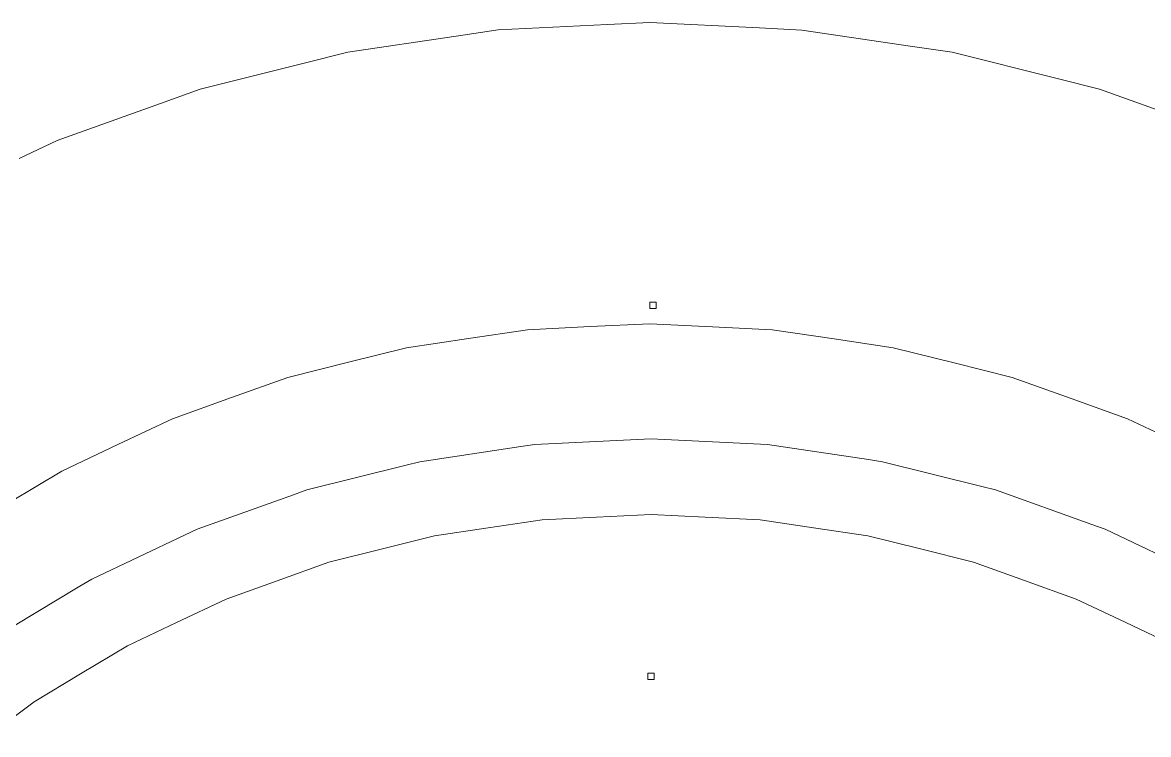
# Model space of a CAD drawing. Header units: centimetres. Extents: x -214 to 137, y -175 to 4.
# Drawn here: x -3.6 to 6.57, y -103.45 to -97.03 of the extents above; entities that cross this region are included whole.
import ezdxf

# ---------------------------------------------------------------- set-up
doc = ezdxf.new("R2010")
doc.units = ezdxf.units.CM
doc.header["$MEASUREMENT"] = 0
doc.layers.add('layer 1', color=7, linetype='Continuous')

msp = doc.modelspace()

# ---------------------------------------------------------------- linework, layer by layer
at = {"layer": 'layer 1', "color": 5, "lineweight": 9}
for points in [[(1.68815, -97.04412), (1.68815, -97.04412), (0.69819, -97.09275), (0.69819, -97.09275)], [(2.06972, -97.02538), (2.06972, -97.02538), (1.68815, -97.04412), (1.68815, -97.04412)], [(3.05974, -97.07402), (3.05974, -97.07402), (2.06972, -97.02538), (2.06972, -97.02538)], [(0.32031, -97.14881), (0.32031, -97.14881), (-0.66012, -97.29424), (-0.66012, -97.29424)], [(0.69819, -97.09275), (0.69819, -97.09275), (0.32031, -97.14881), (0.32031, -97.14881)], [(3.44133, -97.09276), (3.44133, -97.09276), (3.05974, -97.07402), (3.05974, -97.07402)], [(4.42176, -97.2382), (4.42176, -97.2382), (3.44133, -97.09276), (3.44133, -97.09276)], [(4.79964, -97.29426), (4.79964, -97.29426), (4.42176, -97.2382), (4.42176, -97.2382)], [(-0.66012, -97.29424), (-0.66012, -97.29424), (-1.0307, -97.38706), (-1.0307, -97.38706)], [(5.76109, -97.53509), (5.76109, -97.53509), (4.79964, -97.29426), (4.79964, -97.29426)], [(-1.0307, -97.38706), (-1.0307, -97.38706), (-1.99215, -97.6279), (-1.99215, -97.6279)], [(6.13166, -97.62792), (6.13166, -97.62792), (5.76109, -97.53509), (5.76109, -97.53509)], [(-1.99215, -97.6279), (-1.99215, -97.6279), (-2.35184, -97.7566), (-2.35184, -97.7566)], [(7.06487, -97.96183), (7.06487, -97.96183), (6.13166, -97.62792), (6.13166, -97.62792)], [(-2.35184, -97.7566), (-2.35184, -97.7566), (-3.28505, -98.0905), (-3.28505, -98.0905)], [(-3.28505, -98.0905), (-3.28505, -98.0905), (-3.6304, -98.25384), (-3.6304, -98.25384)], [(2.12601, -99.54921), (2.12601, -99.54921), (2.06886, -99.54921), (2.06886, -99.54921)], [(2.06886, -99.54921), (2.06886, -99.54921), (2.06886, -99.60636), (2.06886, -99.60636)], [(2.12601, -99.60636), (2.12601, -99.60636), (2.12601, -99.54921), (2.12601, -99.54921)], [(2.06886, -99.60636), (2.06886, -99.60636), (2.12601, -99.60636), (2.12601, -99.60636)], [(0.96469, -99.79857), (0.96469, -99.79857), (1.53066, -99.77076), (1.53066, -99.77076)], [(1.53066, -99.77076), (1.53066, -99.77076), (2.06972, -99.74428), (2.06972, -99.74428)], [(2.06972, -99.74428), (2.06972, -99.74428), (2.63573, -99.77209), (2.63573, -99.77209)], [(2.63573, -99.77209), (2.63573, -99.77209), (3.17482, -99.79857), (3.17482, -99.79857)], [(-0.12969, -99.9609), (-0.12969, -99.9609), (0.43083, -99.87775), (0.43083, -99.87775)], [(0.43083, -99.87775), (0.43083, -99.87775), (0.96469, -99.79857), (0.96469, -99.79857)], [(3.17482, -99.79857), (3.17482, -99.79857), (3.73534, -99.88172), (3.73534, -99.88172)], [(3.73534, -99.88172), (3.73534, -99.88172), (4.26919, -99.96091), (4.26919, -99.96091)], [(-0.65322, -100.09204), (-0.65322, -100.09204), (-0.12969, -99.9609), (-0.12969, -99.9609)], [(4.26919, -99.96091), (4.26919, -99.96091), (4.81886, -100.0986), (4.81886, -100.0986)], [(-1.20289, -100.22972), (-1.20289, -100.22972), (-0.65322, -100.09204), (-0.65322, -100.09204)], [(4.81886, -100.0986), (4.81886, -100.0986), (5.34239, -100.22974), (5.34239, -100.22974)], [(-1.71104, -100.41155), (-1.71104, -100.41155), (-1.20289, -100.22972), (-1.20289, -100.22972)], [(5.34239, -100.22974), (5.34239, -100.22974), (5.87592, -100.42065), (5.87592, -100.42065)], [(-2.24458, -100.60245), (-2.24458, -100.60245), (-1.71104, -100.41155), (-1.71104, -100.41155)], [(5.87592, -100.42065), (5.87592, -100.42065), (6.38407, -100.60247), (6.38407, -100.60247)], [(-2.73246, -100.8332), (-2.73246, -100.8332), (-2.24458, -100.60245), (-2.24458, -100.60245)], [(6.38407, -100.60247), (6.38407, -100.60247), (6.89631, -100.84475), (6.89631, -100.84475)], [(1.9538, -100.79033), (1.9538, -100.79033), (1.03068, -100.83567), (1.03068, -100.83567)], [(1.9538, -100.79033), (1.9538, -100.79033), (1.03068, -100.83567), (1.03068, -100.83567)], [(1.9538, -100.79033), (1.9538, -100.79033), (1.03068, -100.83567), (1.03068, -100.83567)], [(1.9538, -100.79033), (1.9538, -100.79033), (1.03068, -100.83567), (1.03068, -100.83567)], [(1.9538, -100.79033), (1.9538, -100.79033), (1.03068, -100.83567), (1.03068, -100.83567)], [(2.08116, -100.78407), (2.08116, -100.78407), (1.9538, -100.79033), (1.9538, -100.79033)], [(2.08116, -100.78407), (2.08116, -100.78407), (1.9538, -100.79033), (1.9538, -100.79033)], [(2.08116, -100.78407), (2.08116, -100.78407), (1.9538, -100.79033), (1.9538, -100.79033)], [(2.08116, -100.78407), (2.08116, -100.78407), (1.9538, -100.79033), (1.9538, -100.79033)], [(2.08116, -100.78407), (2.08116, -100.78407), (1.9538, -100.79033), (1.9538, -100.79033)], [(3.00435, -100.82943), (3.00435, -100.82943), (2.08116, -100.78407), (2.08116, -100.78407)], [(3.00435, -100.82943), (3.00435, -100.82943), (2.08116, -100.78407), (2.08116, -100.78407)], [(3.00435, -100.82943), (3.00435, -100.82943), (2.08116, -100.78407), (2.08116, -100.78407)], [(3.00435, -100.82943), (3.00435, -100.82943), (2.08116, -100.78407), (2.08116, -100.78407)], [(3.00435, -100.82943), (3.00435, -100.82943), (2.08116, -100.78407), (2.08116, -100.78407)], [(-3.24471, -101.07547), (-3.24471, -101.07547), (-2.73246, -100.8332), (-2.73246, -100.8332)], [(0.90454, -100.85438), (0.90454, -100.85438), (-0.0097, -100.99), (-0.0097, -100.99)], [(0.90454, -100.85438), (0.90454, -100.85438), (-0.0097, -100.99), (-0.0097, -100.99)], [(0.90454, -100.85438), (0.90454, -100.85438), (-0.0097, -100.99), (-0.0097, -100.99)], [(0.90454, -100.85438), (0.90454, -100.85438), (-0.0097, -100.99), (-0.0097, -100.99)], [(0.90454, -100.85438), (0.90454, -100.85438), (-0.0097, -100.99), (-0.0097, -100.99)], [(1.03068, -100.83567), (1.03068, -100.83567), (0.90454, -100.85438), (0.90454, -100.85438)], [(1.03068, -100.83567), (1.03068, -100.83567), (0.90454, -100.85438), (0.90454, -100.85438)], [(1.03068, -100.83567), (1.03068, -100.83567), (0.90454, -100.85438), (0.90454, -100.85438)], [(1.03068, -100.83567), (1.03068, -100.83567), (0.90454, -100.85438), (0.90454, -100.85438)], [(1.03068, -100.83567), (1.03068, -100.83567), (0.90454, -100.85438), (0.90454, -100.85438)], [(3.13172, -100.83568), (3.13172, -100.83568), (3.00435, -100.82943), (3.00435, -100.82943)], [(3.13172, -100.83568), (3.13172, -100.83568), (3.00435, -100.82943), (3.00435, -100.82943)], [(3.13172, -100.83568), (3.13172, -100.83568), (3.00435, -100.82943), (3.00435, -100.82943)], [(3.13172, -100.83568), (3.13172, -100.83568), (3.00435, -100.82943), (3.00435, -100.82943)], [(3.13172, -100.83568), (3.13172, -100.83568), (3.00435, -100.82943), (3.00435, -100.82943)], [(4.04595, -100.97131), (4.04595, -100.97131), (3.13172, -100.83568), (3.13172, -100.83568)], [(4.04595, -100.97131), (4.04595, -100.97131), (3.13172, -100.83568), (3.13172, -100.83568)], [(4.04595, -100.97131), (4.04595, -100.97131), (3.13172, -100.83568), (3.13172, -100.83568)], [(4.04595, -100.97131), (4.04595, -100.97131), (3.13172, -100.83568), (3.13172, -100.83568)], [(4.04595, -100.97131), (4.04595, -100.97131), (3.13172, -100.83568), (3.13172, -100.83568)], [(-0.0097, -100.99), (-0.0097, -100.99), (-0.13339, -101.02098), (-0.13339, -101.02098)], [(-0.0097, -100.99), (-0.0097, -100.99), (-0.13339, -101.02098), (-0.13339, -101.02098)], [(-0.0097, -100.99), (-0.0097, -100.99), (-0.13339, -101.02098), (-0.13339, -101.02098)], [(-0.0097, -100.99), (-0.0097, -100.99), (-0.13339, -101.02098), (-0.13339, -101.02098)], [(-0.0097, -100.99), (-0.0097, -100.99), (-0.13339, -101.02098), (-0.13339, -101.02098)], [(4.17209, -100.99002), (4.17209, -100.99002), (4.04595, -100.97131), (4.04595, -100.97131)], [(4.17209, -100.99002), (4.17209, -100.99002), (4.04595, -100.97131), (4.04595, -100.97131)], [(4.17209, -100.99002), (4.17209, -100.99002), (4.04595, -100.97131), (4.04595, -100.97131)], [(4.17209, -100.99002), (4.17209, -100.99002), (4.04595, -100.97131), (4.04595, -100.97131)], [(4.17209, -100.99002), (4.17209, -100.99002), (4.04595, -100.97131), (4.04595, -100.97131)], [(5.06863, -101.2146), (5.06863, -101.2146), (4.17209, -100.99002), (4.17209, -100.99002)], [(5.06863, -101.2146), (5.06863, -101.2146), (4.17209, -100.99002), (4.17209, -100.99002)], [(5.06863, -101.2146), (5.06863, -101.2146), (4.17209, -100.99002), (4.17209, -100.99002)], [(5.06863, -101.2146), (5.06863, -101.2146), (4.17209, -100.99002), (4.17209, -100.99002)], [(5.06863, -101.2146), (5.06863, -101.2146), (4.17209, -100.99002), (4.17209, -100.99002)], [(-3.70763, -101.35293), (-3.70763, -101.35293), (-3.24471, -101.07547), (-3.24471, -101.07547)], [(-0.13339, -101.02098), (-0.13339, -101.02098), (-1.02993, -101.24556), (-1.02993, -101.24556)], [(-0.13339, -101.02098), (-0.13339, -101.02098), (-1.02993, -101.24556), (-1.02993, -101.24556)], [(-0.13339, -101.02098), (-0.13339, -101.02098), (-1.02993, -101.24556), (-1.02993, -101.24556)], [(-0.13339, -101.02098), (-0.13339, -101.02098), (-1.02993, -101.24556), (-1.02993, -101.24556)], [(-0.13339, -101.02098), (-0.13339, -101.02098), (-1.02993, -101.24556), (-1.02993, -101.24556)], [(5.19232, -101.24558), (5.19232, -101.24558), (5.06863, -101.2146), (5.06863, -101.2146)], [(5.19232, -101.24558), (5.19232, -101.24558), (5.06863, -101.2146), (5.06863, -101.2146)], [(5.19232, -101.24558), (5.19232, -101.24558), (5.06863, -101.2146), (5.06863, -101.2146)], [(5.19232, -101.24558), (5.19232, -101.24558), (5.06863, -101.2146), (5.06863, -101.2146)], [(5.19232, -101.24558), (5.19232, -101.24558), (5.06863, -101.2146), (5.06863, -101.2146)], [(-1.14999, -101.28852), (-1.14999, -101.28852), (-2.0202, -101.59988), (-2.0202, -101.59988)], [(-1.14999, -101.28852), (-1.14999, -101.28852), (-2.0202, -101.59988), (-2.0202, -101.59988)], [(-1.14999, -101.28852), (-1.14999, -101.28852), (-2.0202, -101.59988), (-2.0202, -101.59988)], [(-1.14999, -101.28852), (-1.14999, -101.28852), (-2.0202, -101.59988), (-2.0202, -101.59988)], [(-1.14999, -101.28852), (-1.14999, -101.28852), (-2.0202, -101.59988), (-2.0202, -101.59988)], [(-1.02993, -101.24556), (-1.02993, -101.24556), (-1.14999, -101.28852), (-1.14999, -101.28852)], [(-1.02993, -101.24556), (-1.02993, -101.24556), (-1.14999, -101.28852), (-1.14999, -101.28852)], [(-1.02993, -101.24556), (-1.02993, -101.24556), (-1.14999, -101.28852), (-1.14999, -101.28852)], [(-1.02993, -101.24556), (-1.02993, -101.24556), (-1.14999, -101.28852), (-1.14999, -101.28852)], [(-1.02993, -101.24556), (-1.02993, -101.24556), (-1.14999, -101.28852), (-1.14999, -101.28852)], [(6.06253, -101.55694), (6.06253, -101.55694), (5.19232, -101.24558), (5.19232, -101.24558)], [(6.06253, -101.55694), (6.06253, -101.55694), (5.19232, -101.24558), (5.19232, -101.24558)], [(6.06253, -101.55694), (6.06253, -101.55694), (5.19232, -101.24558), (5.19232, -101.24558)], [(6.06253, -101.55694), (6.06253, -101.55694), (5.19232, -101.24558), (5.19232, -101.24558)], [(6.06253, -101.55694), (6.06253, -101.55694), (5.19232, -101.24558), (5.19232, -101.24558)], [(-2.0202, -101.59988), (-2.0202, -101.59988), (-2.13547, -101.6544), (-2.13547, -101.6544)], [(-2.0202, -101.59988), (-2.0202, -101.59988), (-2.13547, -101.6544), (-2.13547, -101.6544)], [(-2.0202, -101.59988), (-2.0202, -101.59988), (-2.13547, -101.6544), (-2.13547, -101.6544)], [(-2.0202, -101.59988), (-2.0202, -101.59988), (-2.13547, -101.6544), (-2.13547, -101.6544)], [(-2.0202, -101.59988), (-2.0202, -101.59988), (-2.13547, -101.6544), (-2.13547, -101.6544)], [(6.18259, -101.5999), (6.18259, -101.5999), (6.06253, -101.55694), (6.06253, -101.55694)], [(6.18259, -101.5999), (6.18259, -101.5999), (6.06253, -101.55694), (6.06253, -101.55694)], [(6.18259, -101.5999), (6.18259, -101.5999), (6.06253, -101.55694), (6.06253, -101.55694)], [(6.18259, -101.5999), (6.18259, -101.5999), (6.06253, -101.55694), (6.06253, -101.55694)], [(6.18259, -101.5999), (6.18259, -101.5999), (6.06253, -101.55694), (6.06253, -101.55694)], [(7.01809, -101.99507), (7.01809, -101.99507), (6.18259, -101.5999), (6.18259, -101.5999)], [(7.01809, -101.99507), (7.01809, -101.99507), (6.18259, -101.5999), (6.18259, -101.5999)], [(7.01809, -101.99507), (7.01809, -101.99507), (6.18259, -101.5999), (6.18259, -101.5999)], [(7.01809, -101.99507), (7.01809, -101.99507), (6.18259, -101.5999), (6.18259, -101.5999)], [(7.01809, -101.99507), (7.01809, -101.99507), (6.18259, -101.5999), (6.18259, -101.5999)], [(-2.13547, -101.6544), (-2.13547, -101.6544), (-2.97098, -102.04956), (-2.97098, -102.04956)], [(-2.13547, -101.6544), (-2.13547, -101.6544), (-2.97098, -102.04956), (-2.97098, -102.04956)], [(-2.13547, -101.6544), (-2.13547, -101.6544), (-2.97098, -102.04956), (-2.97098, -102.04956)], [(-2.13547, -101.6544), (-2.13547, -101.6544), (-2.97098, -102.04956), (-2.97098, -102.04956)], [(-2.13547, -101.6544), (-2.13547, -101.6544), (-2.97098, -102.04956), (-2.97098, -102.04956)], [(-3.08035, -102.11512), (-3.08035, -102.11512), (-3.87309, -102.59028), (-3.87309, -102.59028)], [(-3.08035, -102.11512), (-3.08035, -102.11512), (-3.87309, -102.59028), (-3.87309, -102.59028)], [(-3.08035, -102.11512), (-3.08035, -102.11512), (-3.87309, -102.59028), (-3.87309, -102.59028)], [(-3.08035, -102.11512), (-3.08035, -102.11512), (-3.87309, -102.59028), (-3.87309, -102.59028)], [(-3.08035, -102.11512), (-3.08035, -102.11512), (-3.87309, -102.59028), (-3.87309, -102.59028)], [(-2.97098, -102.04956), (-2.97098, -102.04956), (-3.08035, -102.11512), (-3.08035, -102.11512)], [(-2.97098, -102.04956), (-2.97098, -102.04956), (-3.08035, -102.11512), (-3.08035, -102.11512)], [(-2.97098, -102.04956), (-2.97098, -102.04956), (-3.08035, -102.11512), (-3.08035, -102.11512)], [(-2.97098, -102.04956), (-2.97098, -102.04956), (-3.08035, -102.11512), (-3.08035, -102.11512)], [(-2.97098, -102.04956), (-2.97098, -102.04956), (-3.08035, -102.11512), (-3.08035, -102.11512)], [(2.10974, -102.89897), (2.10974, -102.89897), (2.05259, -102.89897), (2.05259, -102.89897)], [(2.05259, -102.89897), (2.05259, -102.89897), (2.05259, -102.95612), (2.05259, -102.95612)], [(2.10974, -102.89897), (2.10974, -102.89897), (2.05259, -102.89897), (2.05259, -102.89897)], [(2.05259, -102.89897), (2.05259, -102.89897), (2.05259, -102.95612), (2.05259, -102.95612)], [(2.10974, -102.89897), (2.10974, -102.89897), (2.05259, -102.89897), (2.05259, -102.89897)], [(2.05259, -102.89897), (2.05259, -102.89897), (2.05259, -102.95612), (2.05259, -102.95612)], [(2.10974, -102.89897), (2.10974, -102.89897), (2.05259, -102.89897), (2.05259, -102.89897)], [(2.05259, -102.89897), (2.05259, -102.89897), (2.05259, -102.95612), (2.05259, -102.95612)], [(2.10974, -102.89897), (2.10974, -102.89897), (2.05259, -102.89897), (2.05259, -102.89897)], [(2.05259, -102.89897), (2.05259, -102.89897), (2.05259, -102.95612), (2.05259, -102.95612)], [(2.10974, -102.95612), (2.10974, -102.95612), (2.10974, -102.89897), (2.10974, -102.89897)], [(2.10974, -102.95612), (2.10974, -102.95612), (2.10974, -102.89897), (2.10974, -102.89897)], [(2.10974, -102.95612), (2.10974, -102.95612), (2.10974, -102.89897), (2.10974, -102.89897)], [(2.10974, -102.95612), (2.10974, -102.95612), (2.10974, -102.89897), (2.10974, -102.89897)], [(2.10974, -102.95612), (2.10974, -102.95612), (2.10974, -102.89897), (2.10974, -102.89897)], [(2.05259, -102.95612), (2.05259, -102.95612), (2.10974, -102.95612), (2.10974, -102.95612)], [(2.05259, -102.95612), (2.05259, -102.95612), (2.10974, -102.95612), (2.10974, -102.95612)], [(2.05259, -102.95612), (2.05259, -102.95612), (2.10974, -102.95612), (2.10974, -102.95612)], [(2.05259, -102.95612), (2.05259, -102.95612), (2.10974, -102.95612), (2.10974, -102.95612)], [(2.05259, -102.95612), (2.05259, -102.95612), (2.10974, -102.95612), (2.10974, -102.95612)]]:
    msp.add_open_spline(points, degree=3, dxfattribs=at)
at = {"layer": 'layer 1', "color": 1, "lineweight": 9}
for points in [[(1.09751, -101.51445), (1.09751, -101.51445), (0.6072, -101.58719), (0.6072, -101.58719)], [(1.09751, -101.51445), (1.09751, -101.51445), (0.6072, -101.58719), (0.6072, -101.58719)], [(1.09751, -101.51445), (1.09751, -101.51445), (0.6072, -101.58719), (0.6072, -101.58719)], [(1.09751, -101.51445), (1.09751, -101.51445), (0.6072, -101.58719), (0.6072, -101.58719)], [(1.09751, -101.51445), (1.09751, -101.51445), (0.6072, -101.58719), (0.6072, -101.58719)], [(1.58606, -101.49046), (1.58606, -101.49046), (1.09751, -101.51445), (1.09751, -101.51445)], [(1.58606, -101.49046), (1.58606, -101.49046), (1.09751, -101.51445), (1.09751, -101.51445)], [(1.58606, -101.49046), (1.58606, -101.49046), (1.09751, -101.51445), (1.09751, -101.51445)], [(1.58606, -101.49046), (1.58606, -101.49046), (1.09751, -101.51445), (1.09751, -101.51445)], [(1.58606, -101.49046), (1.58606, -101.49046), (1.09751, -101.51445), (1.09751, -101.51445)], [(2.08117, -101.46612), (2.08117, -101.46612), (1.58606, -101.49046), (1.58606, -101.49046)], [(2.08117, -101.46612), (2.08117, -101.46612), (1.58606, -101.49046), (1.58606, -101.49046)], [(2.08117, -101.46612), (2.08117, -101.46612), (1.58606, -101.49046), (1.58606, -101.49046)], [(2.08117, -101.46612), (2.08117, -101.46612), (1.58606, -101.49046), (1.58606, -101.49046)], [(2.08117, -101.46612), (2.08117, -101.46612), (1.58606, -101.49046), (1.58606, -101.49046)], [(2.56971, -101.49012), (2.56971, -101.49012), (2.08117, -101.46612), (2.08117, -101.46612)], [(2.56971, -101.49012), (2.56971, -101.49012), (2.08117, -101.46612), (2.08117, -101.46612)], [(2.56971, -101.49012), (2.56971, -101.49012), (2.08117, -101.46612), (2.08117, -101.46612)], [(2.56971, -101.49012), (2.56971, -101.49012), (2.08117, -101.46612), (2.08117, -101.46612)], [(2.56971, -101.49012), (2.56971, -101.49012), (2.08117, -101.46612), (2.08117, -101.46612)], [(3.06487, -101.51445), (3.06487, -101.51445), (2.56971, -101.49012), (2.56971, -101.49012)], [(3.06487, -101.51445), (3.06487, -101.51445), (2.56971, -101.49012), (2.56971, -101.49012)], [(3.06487, -101.51445), (3.06487, -101.51445), (2.56971, -101.49012), (2.56971, -101.49012)], [(3.06487, -101.51445), (3.06487, -101.51445), (2.56971, -101.49012), (2.56971, -101.49012)], [(3.06487, -101.51445), (3.06487, -101.51445), (2.56971, -101.49012), (2.56971, -101.49012)], [(3.54867, -101.58623), (3.54867, -101.58623), (3.06487, -101.51445), (3.06487, -101.51445)], [(3.54867, -101.58623), (3.54867, -101.58623), (3.06487, -101.51445), (3.06487, -101.51445)], [(3.54867, -101.58623), (3.54867, -101.58623), (3.06487, -101.51445), (3.06487, -101.51445)], [(3.54867, -101.58623), (3.54867, -101.58623), (3.06487, -101.51445), (3.06487, -101.51445)], [(3.54867, -101.58623), (3.54867, -101.58623), (3.06487, -101.51445), (3.06487, -101.51445)], [(0.6072, -101.58719), (0.6072, -101.58719), (0.12339, -101.65895), (0.12339, -101.65895)], [(0.6072, -101.58719), (0.6072, -101.58719), (0.12339, -101.65895), (0.12339, -101.65895)], [(0.6072, -101.58719), (0.6072, -101.58719), (0.12339, -101.65895), (0.12339, -101.65895)], [(0.6072, -101.58719), (0.6072, -101.58719), (0.12339, -101.65895), (0.12339, -101.65895)], [(0.6072, -101.58719), (0.6072, -101.58719), (0.12339, -101.65895), (0.12339, -101.65895)], [(4.03904, -101.65895), (4.03904, -101.65895), (3.54867, -101.58623), (3.54867, -101.58623)], [(4.03904, -101.65895), (4.03904, -101.65895), (3.54867, -101.58623), (3.54867, -101.58623)], [(4.03904, -101.65895), (4.03904, -101.65895), (3.54867, -101.58623), (3.54867, -101.58623)], [(4.03904, -101.65895), (4.03904, -101.65895), (3.54867, -101.58623), (3.54867, -101.58623)], [(4.03904, -101.65895), (4.03904, -101.65895), (3.54867, -101.58623), (3.54867, -101.58623)], [(0.12339, -101.65895), (0.12339, -101.65895), (-0.35748, -101.7794), (-0.35748, -101.7794)], [(0.12339, -101.65895), (0.12339, -101.65895), (-0.35748, -101.7794), (-0.35748, -101.7794)], [(0.12339, -101.65895), (0.12339, -101.65895), (-0.35748, -101.7794), (-0.35748, -101.7794)], [(0.12339, -101.65895), (0.12339, -101.65895), (-0.35748, -101.7794), (-0.35748, -101.7794)], [(0.12339, -101.65895), (0.12339, -101.65895), (-0.35748, -101.7794), (-0.35748, -101.7794)], [(4.51349, -101.7778), (4.51349, -101.7778), (4.03904, -101.65895), (4.03904, -101.65895)], [(4.51349, -101.7778), (4.51349, -101.7778), (4.03904, -101.65895), (4.03904, -101.65895)], [(4.51349, -101.7778), (4.51349, -101.7778), (4.03904, -101.65895), (4.03904, -101.65895)], [(4.51349, -101.7778), (4.51349, -101.7778), (4.03904, -101.65895), (4.03904, -101.65895)], [(4.51349, -101.7778), (4.51349, -101.7778), (4.03904, -101.65895), (4.03904, -101.65895)], [(-0.35748, -101.7794), (-0.35748, -101.7794), (-0.83195, -101.89822), (-0.83195, -101.89822)], [(-0.35748, -101.7794), (-0.35748, -101.7794), (-0.83195, -101.89822), (-0.83195, -101.89822)], [(-0.35748, -101.7794), (-0.35748, -101.7794), (-0.83195, -101.89822), (-0.83195, -101.89822)], [(-0.35748, -101.7794), (-0.35748, -101.7794), (-0.83195, -101.89822), (-0.83195, -101.89822)], [(-0.35748, -101.7794), (-0.35748, -101.7794), (-0.83195, -101.89822), (-0.83195, -101.89822)], [(4.99431, -101.89827), (4.99431, -101.89827), (4.51349, -101.7778), (4.51349, -101.7778)], [(4.99431, -101.89827), (4.99431, -101.89827), (4.51349, -101.7778), (4.51349, -101.7778)], [(4.99431, -101.89827), (4.99431, -101.89827), (4.51349, -101.7778), (4.51349, -101.7778)], [(4.99431, -101.89827), (4.99431, -101.89827), (4.51349, -101.7778), (4.51349, -101.7778)], [(4.99431, -101.89827), (4.99431, -101.89827), (4.51349, -101.7778), (4.51349, -101.7778)], [(-0.83195, -101.89822), (-0.83195, -101.89822), (-1.29868, -102.06524), (-1.29868, -102.06524)], [(-0.83195, -101.89822), (-0.83195, -101.89822), (-1.29868, -102.06524), (-1.29868, -102.06524)], [(-0.83195, -101.89822), (-0.83195, -101.89822), (-1.29868, -102.06524), (-1.29868, -102.06524)], [(-0.83195, -101.89822), (-0.83195, -101.89822), (-1.29868, -102.06524), (-1.29868, -102.06524)], [(-0.83195, -101.89822), (-0.83195, -101.89822), (-1.29868, -102.06524), (-1.29868, -102.06524)], [(5.45484, -102.06304), (5.45484, -102.06304), (4.99431, -101.89827), (4.99431, -101.89827)], [(5.45484, -102.06304), (5.45484, -102.06304), (4.99431, -101.89827), (4.99431, -101.89827)], [(5.45484, -102.06304), (5.45484, -102.06304), (4.99431, -101.89827), (4.99431, -101.89827)], [(5.45484, -102.06304), (5.45484, -102.06304), (4.99431, -101.89827), (4.99431, -101.89827)], [(5.45484, -102.06304), (5.45484, -102.06304), (4.99431, -101.89827), (4.99431, -101.89827)], [(-1.29868, -102.06524), (-1.29868, -102.06524), (-1.7592, -102.23), (-1.7592, -102.23)], [(-1.29868, -102.06524), (-1.29868, -102.06524), (-1.7592, -102.23), (-1.7592, -102.23)], [(-1.29868, -102.06524), (-1.29868, -102.06524), (-1.7592, -102.23), (-1.7592, -102.23)], [(-1.29868, -102.06524), (-1.29868, -102.06524), (-1.7592, -102.23), (-1.7592, -102.23)], [(-1.29868, -102.06524), (-1.29868, -102.06524), (-1.7592, -102.23), (-1.7592, -102.23)], [(5.92159, -102.23005), (5.92159, -102.23005), (5.45484, -102.06304), (5.45484, -102.06304)], [(5.92159, -102.23005), (5.92159, -102.23005), (5.45484, -102.06304), (5.45484, -102.06304)], [(5.92159, -102.23005), (5.92159, -102.23005), (5.45484, -102.06304), (5.45484, -102.06304)], [(5.92159, -102.23005), (5.92159, -102.23005), (5.45484, -102.06304), (5.45484, -102.06304)], [(5.92159, -102.23005), (5.92159, -102.23005), (5.45484, -102.06304), (5.45484, -102.06304)], [(-1.7592, -102.23), (-1.7592, -102.23), (-2.2073, -102.44194), (-2.2073, -102.44194)], [(-1.7592, -102.23), (-1.7592, -102.23), (-2.2073, -102.44194), (-2.2073, -102.44194)], [(-1.7592, -102.23), (-1.7592, -102.23), (-2.2073, -102.44194), (-2.2073, -102.44194)], [(-1.7592, -102.23), (-1.7592, -102.23), (-2.2073, -102.44194), (-2.2073, -102.44194)], [(-1.7592, -102.23), (-1.7592, -102.23), (-2.2073, -102.44194), (-2.2073, -102.44194)], [(6.36373, -102.43916), (6.36373, -102.43916), (5.92159, -102.23005), (5.92159, -102.23005)], [(6.36373, -102.43916), (6.36373, -102.43916), (5.92159, -102.23005), (5.92159, -102.23005)], [(6.36373, -102.43916), (6.36373, -102.43916), (5.92159, -102.23005), (5.92159, -102.23005)], [(6.36373, -102.43916), (6.36373, -102.43916), (5.92159, -102.23005), (5.92159, -102.23005)], [(6.36373, -102.43916), (6.36373, -102.43916), (5.92159, -102.23005), (5.92159, -102.23005)], [(-2.2073, -102.44194), (-2.2073, -102.44194), (-2.64945, -102.65108), (-2.64945, -102.65108)], [(-2.2073, -102.44194), (-2.2073, -102.44194), (-2.64945, -102.65108), (-2.64945, -102.65108)], [(-2.2073, -102.44194), (-2.2073, -102.44194), (-2.64945, -102.65108), (-2.64945, -102.65108)], [(-2.2073, -102.44194), (-2.2073, -102.44194), (-2.64945, -102.65108), (-2.64945, -102.65108)], [(-2.2073, -102.44194), (-2.2073, -102.44194), (-2.64945, -102.65108), (-2.64945, -102.65108)], [(6.81183, -102.6511), (6.81183, -102.6511), (6.36373, -102.43916), (6.36373, -102.43916)], [(6.81183, -102.6511), (6.81183, -102.6511), (6.36373, -102.43916), (6.36373, -102.43916)], [(6.81183, -102.6511), (6.81183, -102.6511), (6.36373, -102.43916), (6.36373, -102.43916)], [(6.81183, -102.6511), (6.81183, -102.6511), (6.36373, -102.43916), (6.36373, -102.43916)], [(6.81183, -102.6511), (6.81183, -102.6511), (6.36373, -102.43916), (6.36373, -102.43916)], [(-2.64945, -102.65108), (-2.64945, -102.65108), (-3.07464, -102.90593), (-3.07464, -102.90593)], [(-2.64945, -102.65108), (-2.64945, -102.65108), (-3.07464, -102.90593), (-3.07464, -102.90593)], [(-2.64945, -102.65108), (-2.64945, -102.65108), (-3.07464, -102.90593), (-3.07464, -102.90593)], [(-2.64945, -102.65108), (-2.64945, -102.65108), (-3.07464, -102.90593), (-3.07464, -102.90593)], [(-2.64945, -102.65108), (-2.64945, -102.65108), (-3.07464, -102.90593), (-3.07464, -102.90593)], [(-3.07464, -102.90593), (-3.07464, -102.90593), (-3.49416, -103.15737), (-3.49416, -103.15737)], [(-3.07464, -102.90593), (-3.07464, -102.90593), (-3.49416, -103.15737), (-3.49416, -103.15737)], [(-3.07464, -102.90593), (-3.07464, -102.90593), (-3.49416, -103.15737), (-3.49416, -103.15737)], [(-3.07464, -102.90593), (-3.07464, -102.90593), (-3.49416, -103.15737), (-3.49416, -103.15737)], [(-3.07464, -102.90593), (-3.07464, -102.90593), (-3.49416, -103.15737), (-3.49416, -103.15737)], [(-3.49416, -103.15737), (-3.49416, -103.15737), (-3.89234, -103.45268), (-3.89234, -103.45268)], [(-3.49416, -103.15737), (-3.49416, -103.15737), (-3.89234, -103.45268), (-3.89234, -103.45268)], [(-3.49416, -103.15737), (-3.49416, -103.15737), (-3.89234, -103.45268), (-3.89234, -103.45268)], [(-3.49416, -103.15737), (-3.49416, -103.15737), (-3.89234, -103.45268), (-3.89234, -103.45268)], [(-3.49416, -103.15737), (-3.49416, -103.15737), (-3.89234, -103.45268), (-3.89234, -103.45268)]]:
    msp.add_open_spline(points, degree=3, dxfattribs=at)

doc.saveas('drawing.dxf')
